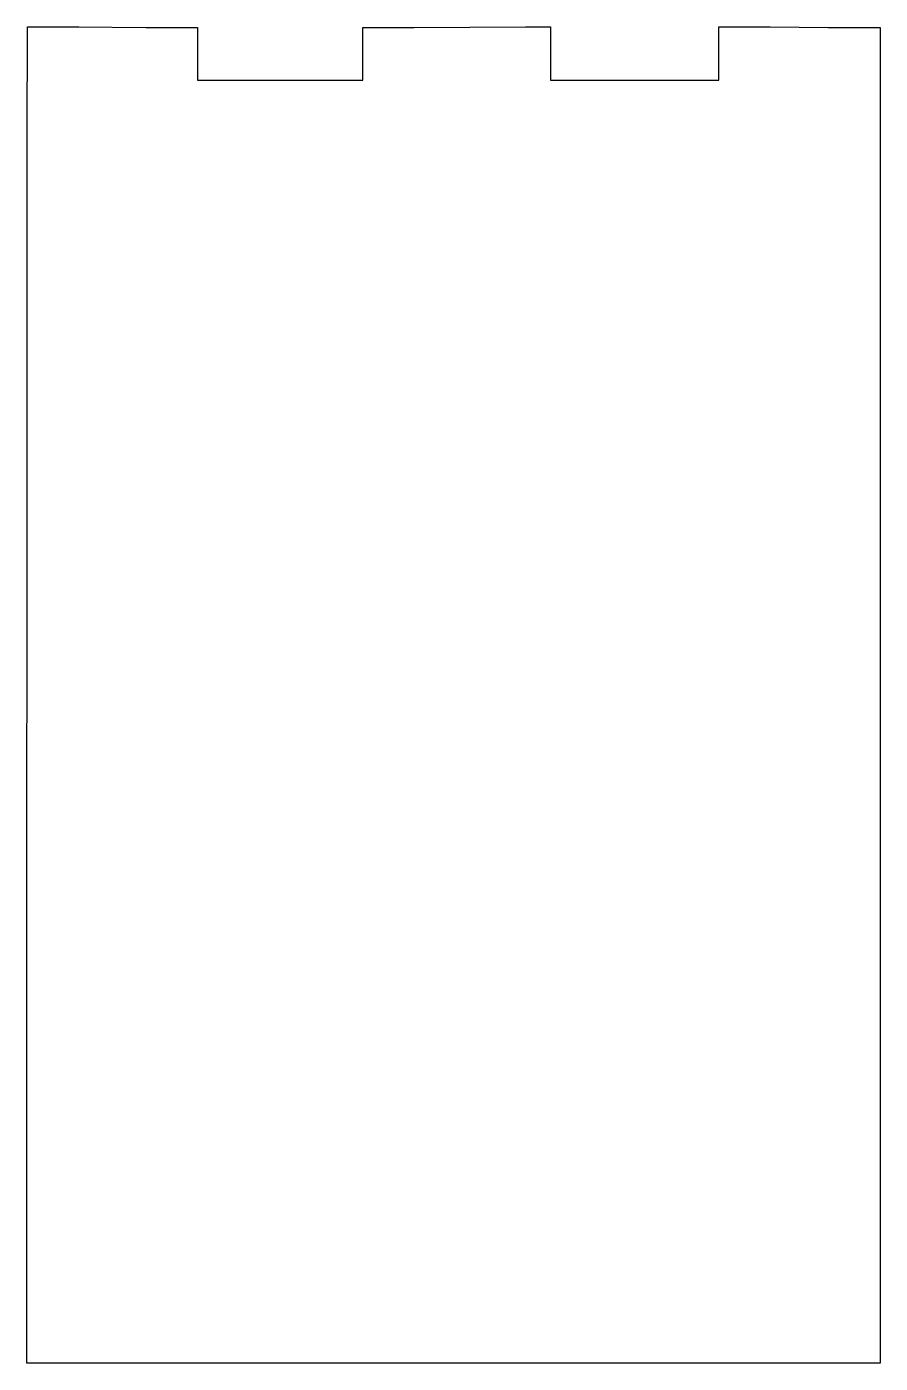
# Model space of a CAD drawing. Extents: x 32 to 134, y 72 to 231.
import ezdxf

# ---------------------------------------------------------------- set-up
doc = ezdxf.new("R2010")
doc.units = 0
doc.layers.add('side2', color=7, linetype='CONTINUOUS')

msp = doc.modelspace()

# ---------------------------------------------------------------- linework, layer by layer
at = {"layer": 'side2', "color": 1}
msp.add_lwpolyline([(32.540822, 224.369771), (32.540822, 224.366596), (32.540822, 230.734588), (38.67598, 230.734588), (46.637469, 230.628402), (52.772627, 230.628402), (52.772627, 224.366596), (62.923808, 224.366596), (62.952383, 224.366596), (69.440672, 224.366596), (72.458333, 224.366596), (72.458333, 230.628402), (78.593491, 230.628402), (91.848411, 230.734588), (94.805394, 230.734588), (94.805394, 224.366596), (107.710711, 224.366596), (107.84265, 224.366596), (114.815655, 224.366596), (114.84423, 224.366596), (114.84423, 230.734588), (120.979389, 230.734588), (127.881486, 230.628402), (134.080144, 230.628402), (134.080144, 224.366596), (134.05545, 224.013818), (134.05545, 71.613818), (32.45545, 71.613818), (32.521772, 224.008527), (32.540822, 224.369771), (32.540822, 224.369771)], close=True, dxfattribs=at)

doc.saveas('drawing.dxf')
